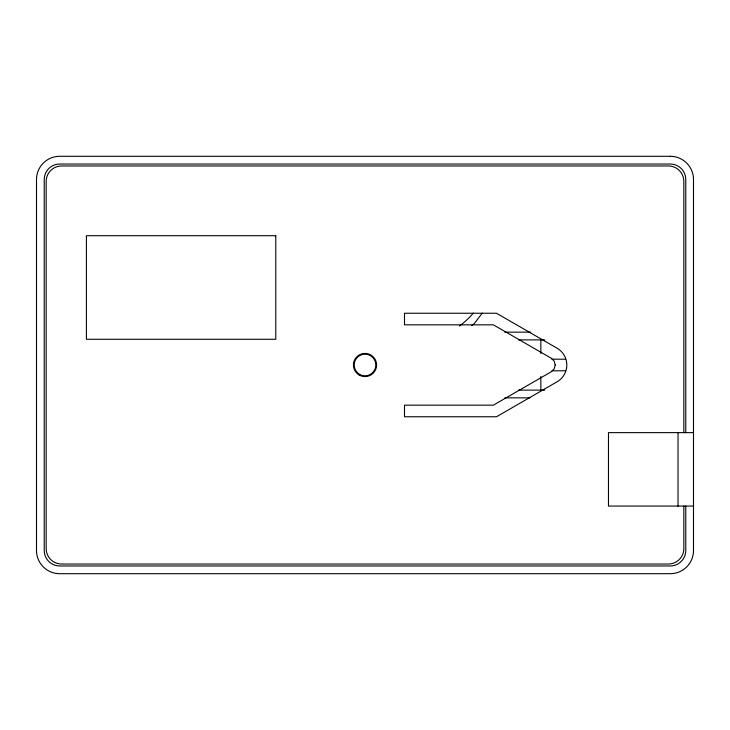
<?xml version="1.0" encoding="UTF-8"?>
<svg xmlns="http://www.w3.org/2000/svg" width="730" height="730" viewBox="0 0 730 730"><rect width="100%" height="100%" fill="white"/><g stroke="black" fill="none" stroke-linecap="round" stroke-linejoin="round"><path stroke-width="1.09" d="M482.284 313.115L474.281 323.554L471.689 325.534M504.777 332.15L530.692 332.15M518.51 339.879L544.744 339.879M551.989 359.206L565.367 359.206M551.989 370.794L565.367 370.794M518.51 390.121L544.744 390.121M504.822 397.85L529.916 397.85M693.5 432.635L608.473 432.635L608.473 506.063L693.5 506.063M685.771 432.635L685.771 179.498A15.458 15.458 0 0 0 670.313 164.031L59.687 164.031A15.458 15.458 0 0 0 44.229 179.498L44.229 550.502A15.458 15.458 0 0 0 59.687 565.969L670.313 565.969A15.458 15.458 0 0 0 685.771 550.502L685.771 506.063M683.837 432.635L683.837 181.423A15.458 15.458 0 0 0 668.379 165.965L61.621 165.965A15.458 15.458 0 0 0 46.163 181.423L46.163 548.577A15.458 15.458 0 0 0 61.621 564.034L668.379 564.034A15.458 15.458 0 0 0 683.837 548.577L683.837 506.063M678.042 432.552L678.042 506.136M540.848 339.879L540.848 353.521M540.848 376.479L540.848 390.121M473.295 313.124A81.158 81.158 0 0 1 459.435 326.054M555.22 365L554.189 368.869L551.36 371.698L493.389 405.159L404.493 405.159L404.493 416.757L496.491 416.757L557.154 381.735A19.327 19.327 0 0 0 557.154 348.265L496.491 313.243L404.493 313.243L404.493 324.841L493.389 324.841L551.36 358.302L554.189 361.131L555.22 365M670.313 156.302L59.687 156.302A23.187 23.187 0 0 0 36.5 179.498L36.5 550.502A23.187 23.187 0 0 0 59.687 573.698L670.313 573.698A23.187 23.187 0 0 0 693.5 550.502L693.5 179.498A23.187 23.187 0 0 0 670.313 156.302M275.785 235.708L86.414 235.708L86.414 339.286L275.785 339.286L275.785 235.708M359.206 375.037A11.598 11.598 0 0 0 376.598 365A11.598 11.598 0 0 0 359.206 354.962A11.598 11.598 0 0 0 359.206 375.037M359.589 374.371A10.822 10.822 0 0 0 375.822 365A10.822 10.822 0 0 0 359.589 355.629A10.822 10.822 0 0 0 359.589 374.371"/></g></svg>
